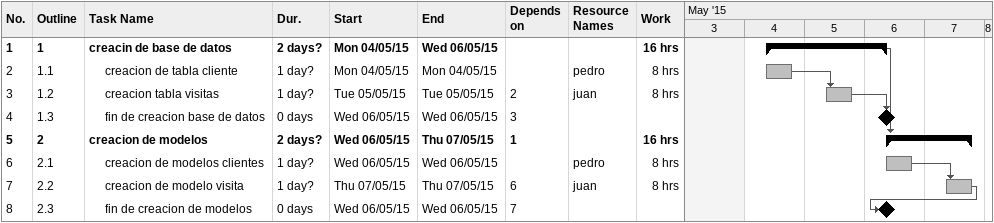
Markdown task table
| ID | WBS | Task | Duration | Start | Finish | Predecessors | Resources | Work (h) |
|---|---|---|---|---|---|---|---|---|
| 1 | 1 | **creacin de base de datos** | 2d? | 2015-05-04 | 2015-05-06 |  |  | 16 |
| 2 | 1.1 | creacion de tabla cliente | 1d? | 2015-05-04 | 2015-05-04 |  | pedro | 8 |
| 3 | 1.2 | creacion tabla visitas | 1d? | 2015-05-05 | 2015-05-05 | 2 | juan | 8 |
| 4 | 1.3 | fin de creacion base de datos | 0d | 2015-05-06 | 2015-05-06 | 3 |  |  |
| 5 | 2 | **creacion de modelos** | 2d? | 2015-05-06 | 2015-05-07 | 1 |  | 16 |
| 6 | 2.1 | creacion de modelos clientes | 1d? | 2015-05-06 | 2015-05-06 |  | pedro | 8 |
| 7 | 2.2 | creacion de modelo visita | 1d? | 2015-05-07 | 2015-05-07 | 6 | juan | 8 |
| 8 | 2.3 | fin de creacion de modelos | 0d | 2015-05-06 | 2015-05-06 | 7 |  |  |
